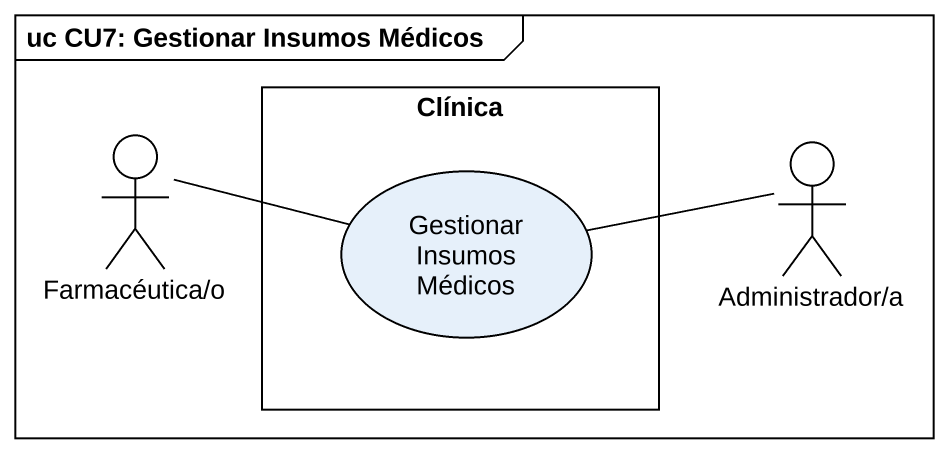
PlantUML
@startuml
mainframe uc CU7: Gestionar Insumos Médicos
actor "Farmacéutica/o" as Farmacéutica_o
rectangle Clínica {
  usecase "Gestionar Insumos Médicos" as Gestionar_Insumos_Médicos
}
actor "Administrador/a" as Administrador_a
Farmacéutica_o -right- Gestionar_Insumos_Médicos
Administrador_a -left- Gestionar_Insumos_Médicos
@enduml
